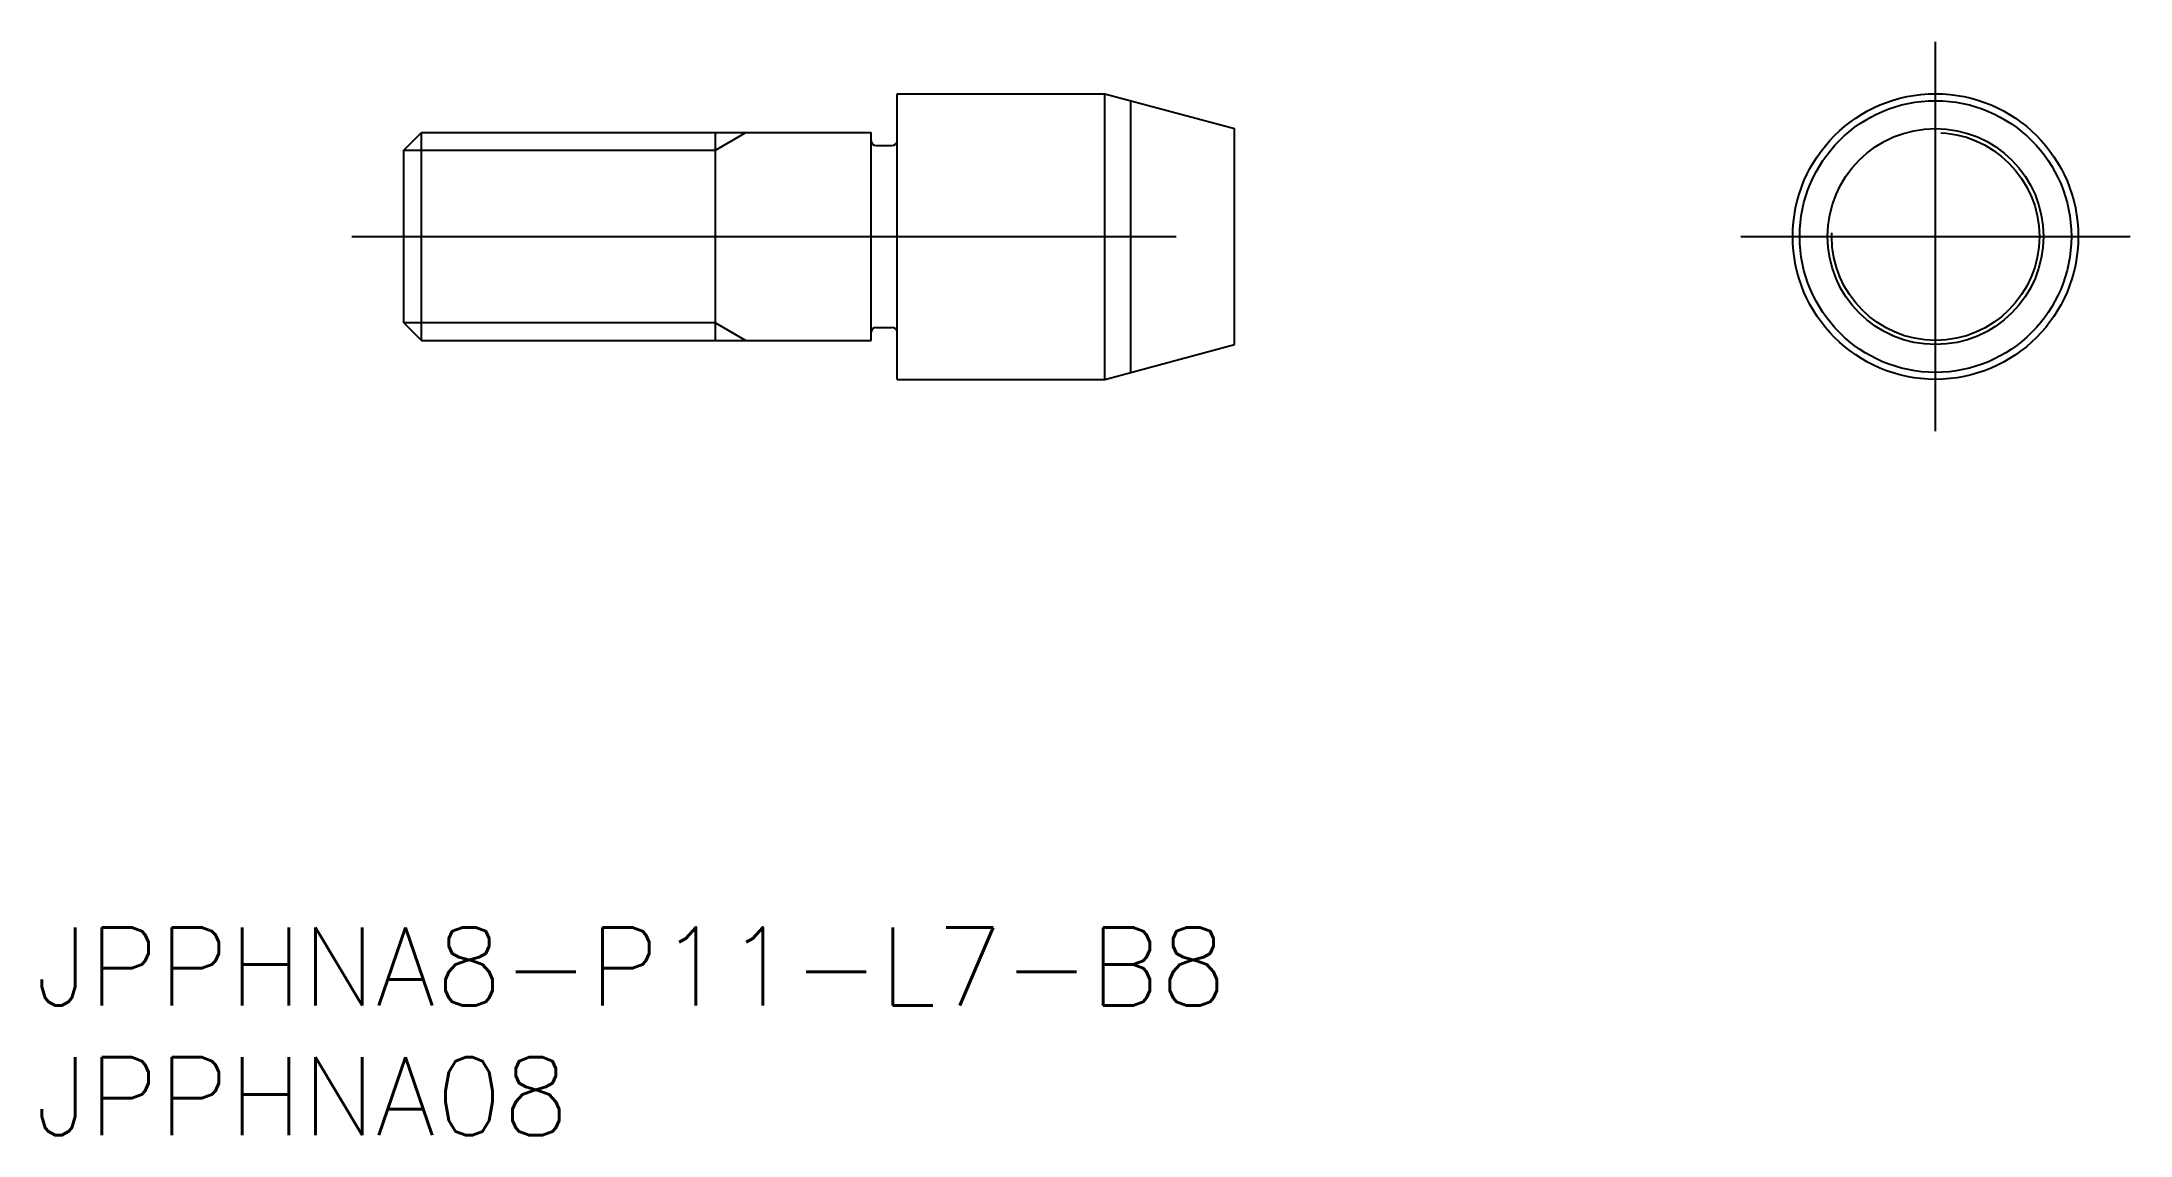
# Model space of a CAD drawing. Extents: x -72.9 to 7.5, y -34.6 to 7.5.
import ezdxf

# ---------------------------------------------------------------- set-up
doc = ezdxf.new("R2010")
doc.units = 0
doc.linetypes.add('CENTER', pattern=[50.8, 31.75, -6.35, 6.35, -6.35])
doc.linetypes.add('DASHED', pattern=[19.05, 12.7, -6.35])
doc.layers.get('0').update_dxf_attribs({"linetype": 'CONTINUOUS'})
doc.layers.add('CENTER', color=1, linetype='CENTER')
doc.styles.get("Standard").update_dxf_attribs({"font": 'txt.shx', "height": 3, "bigfont": 'bigfont.shx'})

msp = doc.modelspace()

# ---------------------------------------------------------------- linework, layer by layer
at = {"color": 7, "linetype": 'CONTINUOUS'}
for p, q in [((-40, -5.5), (-40, 5.5)), ((-40, 5.5), (-32, 5.5)), ((-32, 5.5), (-27, 4.16)), ((-32, -5.5), (-32, 5.5)), ((-31, -5.232), (-31, 5.232)), ((-27, -4.16), (-27, 4.16)), ((-59, 3.323), (-58.324, 4)), ((-59, -3.324), (-59, 3.323)), ((-58.324, -4), (-58.324, 4)), ((-58.324, 4), (-41, 4)), ((-47, -4), (-47, 4)), ((-41, -4), (-41, 4)), ((-40.8, 3.5), (-40.2, 3.5)), ((-59, -3.324), (-58.324, -4)), ((-58.324, -4), (-41, -4)), ((-40.8, -3.5), (-40.2, -3.5)), ((-32, -5.5), (-27, -4.16)), ((-40, -5.5), (-32, -5.5))]:
    msp.add_line(p, q, dxfattribs=at)
at = {"color": 3, "linetype": 'CONTINUOUS'}
for p, q in [((-59, 3.323), (-47, 3.323)), ((-47, 3.323), (-45.828, 4)), ((-47, -3.324), (-59, -3.324)), ((-47, -3.324), (-45.828, -4))]:
    msp.add_line(p, q, dxfattribs=at)
at = {"color": 7, "linetype": 'CONTINUOUS'}
for radius in [5.5, 5.232, 4.16]:
    msp.add_circle((0, 0), radius, dxfattribs=at)
at = {"color": 3, "linetype": 'DASHED'}
msp.add_circle((0, 0), 4, dxfattribs=at)
at = {"color": 7, "linetype": 'CONTINUOUS'}
for centre, start, end in [((-40.8, 3.7), 180, 270), ((-40.2, 3.7), 270, 0), ((-40.8, -3.7), 90, 180), ((-40.2, -3.7), 0, 90)]:
    msp.add_arc(centre, 0.2, start, end, dxfattribs=at)
at = {"layer": 'CENTER', "color": 1, "linetype": 'CENTER'}
for p, q in [((0, -7.5), (0, 7.5)), ((-61, 0), (-25, 0)), ((-7.5, 0), (7.5, 0))]:
    msp.add_line(p, q, dxfattribs=at)

# ---------------------------------------------------------------- texts
at = {"color": 7, "linetype": 'CONTINUOUS'}
for s, p in [('JPPHNA8-P11-L7-B8', (-73.203, -29.61)), ('JPPHNA08', (-73.203, -34.61))]:
    msp.add_text(s, height=3, dxfattribs=at).set_placement(p)

doc.saveas('drawing.dxf')
